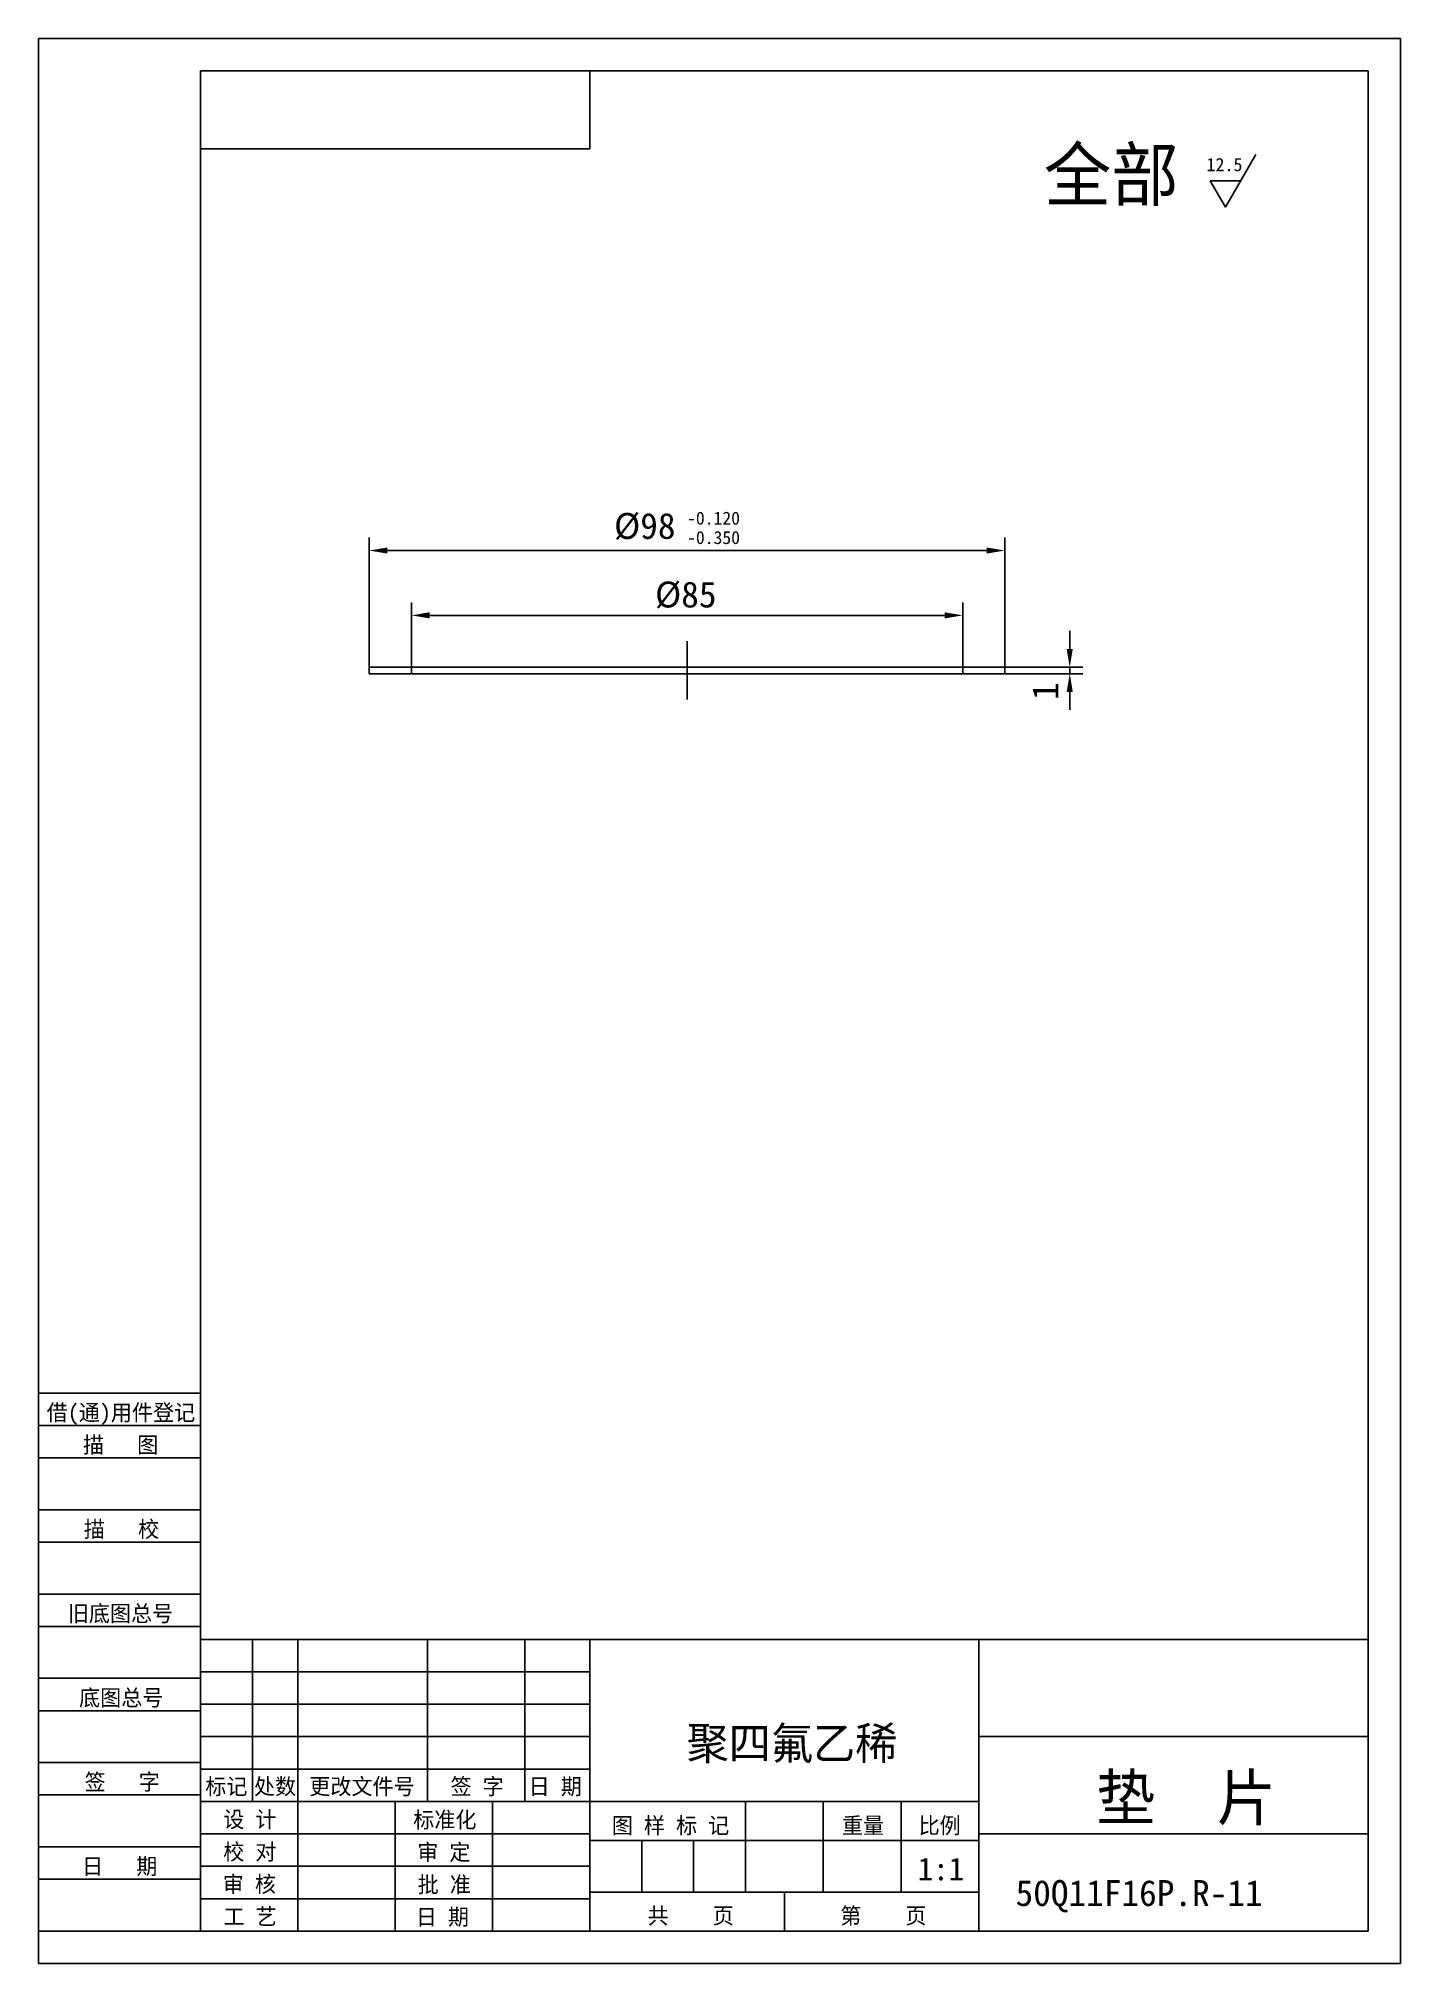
# Model space of a CAD drawing. Header units: metres. Extents: x 0 to 210, y 0 to 297.
import ezdxf

# ---------------------------------------------------------------- set-up
doc = ezdxf.new("R2010")
doc.units = ezdxf.units.M
for name, color, linetype in [('C', 6, 'Continuous'), ('D', 1, 'Continuous'), ('FL', 5, 'Continuous'), ('T', 7, 'Continuous'), ('TL', 4, 'Continuous')]:
    doc.layers.add(name, color=color, linetype=linetype)

# ---------------------------------------------------------------- blocks, each defined once
blk = doc.blocks.new('TUKUN4')
at = {"layer": 'FL'}
for p, q in [((0, 297), (0, 0)), ((210, 297), (0, 297)), ((210, 0), (210, 297)), ((0, 78), (25, 78)), ((0, 70), (25, 70)), ((0, 65), (25, 65)), ((0, 57), (25, 57)), ((0, 52), (25, 52)), ((33, 25), (33, 50)), ((40, 5), (40, 50)), ((60, 25), (60, 50)), ((75, 25), (75, 50)), ((25, 45), (85, 45)), ((0, 44), (25, 44)), ((0, 39), (25, 39)), ((25, 40), (85, 40)), ((25, 35), (85, 35)), ((0, 31), (25, 31)), ((25, 30), (85, 30)), ((0, 26), (25, 26)), ((70, 5), (70, 25)), ((0, 18), (25, 18)), ((25, 20), (85, 20)), ((25, 15), (85, 15)), ((0, 13), (25, 13)), ((25, 10), (85, 10)), ((0, 0), (210, 0))]:
    blk.add_line(p, q, dxfattribs=at)
at = {"layer": 'TL'}
for p, q in [((25, 5), (25, 292)), ((205, 292), (25, 292)), ((85, 292), (85, 280)), ((205, 5), (205, 292)), ((85, 280), (25, 280)), ((0, 88), (25, 88)), ((0, 83), (25, 83)), ((205, 50), (25, 50)), ((85, 5), (85, 50)), ((145, 5), (145, 50)), ((205, 35), (145, 35)), ((145, 25), (25, 25)), ((55, 5), (55, 25)), ((109, 11), (109, 25)), ((121, 11), (121, 25)), ((133, 11), (133, 25)), ((85, 19), (145, 19)), ((93, 11), (93, 19)), ((101, 11), (101, 19)), ((205, 20), (145, 20)), ((145, 11), (85, 11)), ((115, 5), (115, 11)), ((0, 5), (205, 5))]:
    blk.add_line(p, q, dxfattribs=at)
at = {"layer": 'T'}
for s, p in [('借(通)用件登记', (1.26, 83.76)), ('描   图', (6.86, 78.76)), ('描   校', (6.98, 65.76)), ('旧底图总号', (4.52, 52.76)), ('底图总号', (6.25, 39.76)), ('签   字', (7.1, 26.76)), ('标记', (25.71, 26.07)), ('处数', (33.22, 26.07)), ('更改文件号', (41.75, 26.07)), ('签 字', (63.53, 26.07)), ('日 期', (75.57, 26.07)), ('设 计', (28.5, 20.99)), ('标准化', (57.77, 20.93)), ('图 样 标 记', (88.4, 20.04)), ('重量', (123.88, 20.04)), ('比例', (135.7, 20.04)), ('校 对', (28.48, 15.99)), ('审 定', (58.39, 15.93)), ('日   期', (6.72, 13.76)), ('审 核', (28.41, 10.99)), ('批 准', (58.46, 10.93)), ('共    页', (93.91, 6.13)), ('第    页', (123.62, 6.13)), ('工 艺', (28.52, 5.99)), ('日 期', (58.18, 5.93))]:
    blk.add_text(s, height=2.5, dxfattribs=at).set_placement(p)

msp = doc.modelspace()

# ---------------------------------------------------------------- linework, layer by layer
at = {"layer": 'C'}
msp.add_lwpolyline([(100, 204), (100, 195)], dxfattribs=at)
at = {"layer": 'D'}
for p, q in [((187.68, 279.11), (183, 271)), ((183, 271), (180.66, 275.06)), ((180.66, 275.06), (185.34, 275.06)), ((51, 200), (51, 220)), ((149, 200), (149, 220)), ((53.8, 218), (146.2, 218)), ((57.5, 200), (57.5, 210)), ((60.3, 208), (139.7, 208)), ((142.5, 200), (142.5, 210)), ((159, 202.8), (159, 205.6)), ((149, 200), (161, 200)), ((149, 199), (161, 199)), ((159, 200), (159, 199)), ((159, 196.2), (159, 193.4))]:
    msp.add_line(p, q, dxfattribs=at)
for points in [[(53.8, 218.47), (53.8, 217.53), (51, 218)], [(146.2, 218.47), (146.2, 217.53), (149, 218)], [(60.3, 208.47), (60.3, 207.53), (57.5, 208)], [(139.7, 208.47), (139.7, 207.53), (142.5, 208)], [(158.53, 202.8), (159.47, 202.8), (159, 200)], [(158.53, 196.2), (159.47, 196.2), (159, 199)]]:
    msp.add_solid(points, dxfattribs=at)
at = {"layer": 'TL'}
for points in [[(51, 200), (57.5, 200), (57.5, 199), (51, 199), (51, 200)], [(57.5, 200), (142.5, 200)], [(57.5, 199), (142.5, 199)], [(149, 200), (142.5, 200), (142.5, 199), (149, 199), (149, 200)]]:
    msp.add_lwpolyline(points, dxfattribs=at)

# ---------------------------------------------------------------- block references
at = {"layer": 'T'}
msp.add_blockref('TUKUN4', (0, 0), dxfattribs=at)

# ---------------------------------------------------------------- texts
at = {"layer": 'D'}
for s, height, p in [('全部', 8, (155, 272)), ('12.5', 2.04, (180.09, 276.53)), ('%%C98', 4, (88.74, 219.8)), ('-0.120', 2, (100, 222)), ('-0.350', 2, (100, 219)), ('%%C85', 4, (95.06, 209.22)), ('聚四氟乙稀', 5, (99.92, 31.49)), ('垫  片', 7, (163.08, 22.1)), ('1:1', 3.5, (135.56, 12.84)), ('50Q11F16P.R-11', 4, (150.65, 8.87))]:
    msp.add_text(s, height=height, dxfattribs=at).set_placement(p)
msp.add_text('1', height=4, rotation=90, dxfattribs=at).set_placement((157.24, 194.95))

doc.saveas('drawing.dxf')
